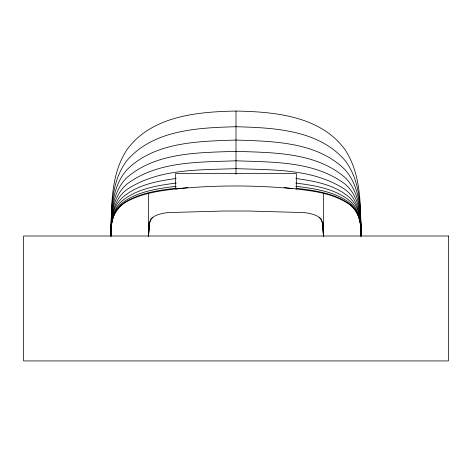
<?xml version="1.0" encoding="UTF-8"?>
<svg xmlns="http://www.w3.org/2000/svg" width="472" height="472" viewBox="0 0 472 472"><rect width="100%" height="100%" fill="white"/><g stroke="black" fill="none" stroke-linecap="round" stroke-linejoin="round"><path stroke-width="0.71" d="M150.662 219.663L149.24 223.403L148.538 236C149.211 229.303 147.583 220.737 154.137 216.412C158.185 214.129 162.881 213.291 167.43 212.612L223.527 211.013L248.473 211.013L304.57 212.612C309.119 213.291 313.815 214.129 317.863 216.412C324.417 220.737 322.789 229.303 323.462 236L323.462 193.479M149.205 222.937L148.538 236L148.674 229.492M148.857 228.955L148.538 236L148.538 193.479M148.928 224.519L148.975 223.085M148.538 236L148.822 228.855M148.904 226.713L149.046 223.144M148.922 227.545L149.111 223.321M111.48 224.837C112.442 215.161 118.147 206.347 126.679 201.638C145.352 191.549 167.07 189.874 187.791 187.626M150.904 219.043L152.751 217.167M176.144 178.499C157.4 181.059 137.092 184.688 122.443 197.567A34.008 34.008 0 0 0 113.009 213.58L111.48 222.365L111.062 236C111.504 207.114 110.312 175.377 126.679 150.102C151.14 115.947 197.296 111.764 236 111.062C274.704 111.764 320.86 115.947 345.321 150.102C361.688 175.377 360.496 207.114 360.938 236C361.434 224.507 359.369 211.415 349.557 204.081C334.093 192.959 314.299 190.446 295.855 188.239M176.144 183.071C157.548 185.472 137.476 188.546 122.443 200.63C112.277 209.226 110.696 223.504 111.062 236C111.339 210.612 110.66 182.227 126.679 160.875C153.152 129.67 198.045 127.794 236 126.726C273.955 127.794 318.848 129.67 345.321 160.875C361.34 182.227 360.661 210.612 360.938 236C361.381 224.135 359.511 210.589 349.557 202.783C334.253 191.296 314.352 188.576 295.855 186.292M176.144 186.292C157.648 188.576 137.747 191.296 122.443 202.783C112.489 210.589 110.619 224.135 111.062 236C111.156 213.545 111.067 188.015 126.679 170.038C154.899 141.653 198.541 141.358 236 140.054C273.459 141.358 317.101 141.653 345.321 170.038C360.933 188.015 360.844 213.545 360.938 236C361.304 223.504 359.723 209.226 349.557 200.63C334.524 188.546 314.452 185.472 295.855 183.071M176.144 188.239C157.701 190.446 137.907 192.959 122.443 204.081C112.631 211.415 110.566 224.507 111.062 236C110.95 215.975 111.528 192.889 126.679 177.779C156.356 152.013 198.871 152.745 236 151.317C273.129 152.745 315.644 152.013 345.321 177.779C360.472 192.889 361.05 215.975 360.938 236L360.519 222.365L358.991 213.58A34.008 34.008 0 0 0 349.557 197.573C334.913 184.682 314.6 181.059 295.855 178.499M284.209 187.626C306.328 190.346 330.66 191.331 349.557 204.541C355.947 209.367 359.546 217.008 360.519 224.837M292.28 188.529C253.558 185.136 214.382 184.977 175.696 188.977L175.649 173.531L296.351 173.531L296.304 188.983M319.249 217.167L321.096 219.043M321.338 219.663L322.759 223.403L323.462 236L322.795 222.937M322.889 223.321L323.078 227.545M323.143 228.955L323.462 236L323.326 229.492M322.954 223.144L323.096 226.713M323.178 228.855L323.462 236M323.025 223.085L323.072 224.519M236 111.062L236 174.245M111.48 219.203L111.062 236C110.536 219.568 112.56 200.388 126.679 189.685C158.503 168.362 199.231 170.103 236 168.634C272.769 170.103 313.496 168.362 345.321 189.685C359.44 200.388 361.463 219.568 360.938 236C361.257 217.97 359.965 196.983 345.321 184.292C314.446 160.887 272.91 162.256 236 160.787C199.09 162.256 157.554 160.887 126.679 184.292C116.643 193.001 112.483 206.335 111.48 219.203M448.4 236L23.6 236L23.6 360.938L448.4 360.938L448.4 236"/></g></svg>
